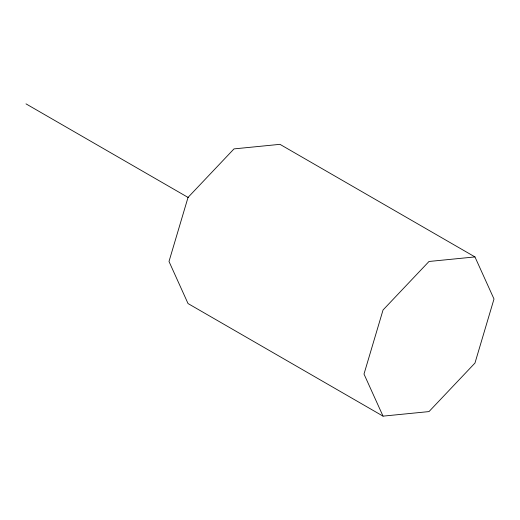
<?xml version="1.0" encoding="UTF-8"?>
<svg xmlns="http://www.w3.org/2000/svg" width="520" height="520" viewBox="0 0 520 520"><rect width="100%" height="100%" fill="white"/><g stroke="black" fill="none" stroke-linecap="round" stroke-linejoin="round"><path stroke-width="0.78" d="M474.962 256.925L429 261.476L383.038 309.992L364 374.056L383.038 416.137L429 411.587L474.962 363.071L494 299.007L474.962 256.925L279.962 144.339L234 148.895L188.039 197.411L169 261.476L188.039 303.557L383.038 416.137M26 103.864L188.325 197.581"/></g></svg>
